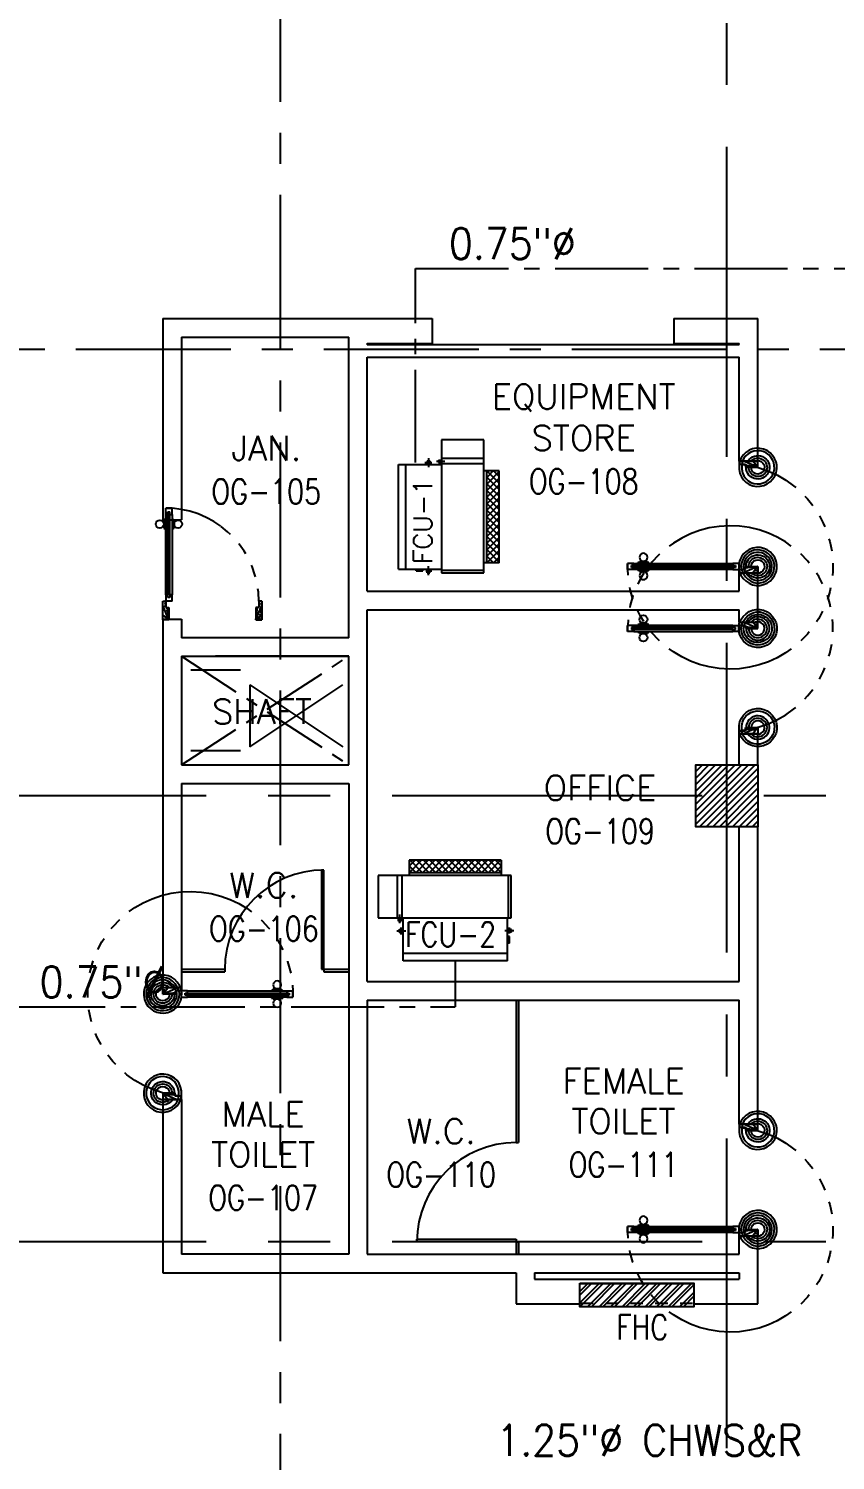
# Model space of a CAD drawing. Extents: x 417866242 to 417866469, y 43498047 to 43498124.
# Drawn here: x 417866434.73 to 417866441.24, y 43498062.63 to 43498074.18 of the extents above; entities that cross this region are included whole.
import ezdxf
from ezdxf.enums import TextEntityAlignment as Align

# ---------------------------------------------------------------- set-up
doc = ezdxf.new("R2010")
doc.units = 0
doc.header["$MEASUREMENT"] = 0
for name, pattern in [('CENTER', [2, 1.25, -0.25, 0.25, -0.25]), ('CENTER2', [1.125, 0.75, -0.125, 0.125, -0.125]), ('CENTERX2', [4, 2.5, -0.5, 0.5, -0.5]), ('HIDDEN', [0.375, 0.25, -0.125])]:
    doc.linetypes.add(name, pattern=pattern)
doc.layers.get('0').update_dxf_attribs({"linetype": 'CONTINUOUS'})
for name, color, linetype in [('AC-CH', 6, 'CENTER2'), ('AC-CHT', 2, 'CONTINUOUS'), ('AX', 11, 'CONTINUOUS'), ('AXES', 11, 'CENTERX2'), ('AXES1', 11, 'CENTER'), ('COL', 3, 'CONTINUOUS'), ('DOOR', 11, 'CONTINUOUS'), ('FCU', 6, 'CONTINUOUS'), ('FHC', 11, 'CONTINUOUS'), ('HAT', 11, 'CONTINUOUS'), ('M-TEXT', 2, 'CONTINUOUS'), ('PART', 11, 'CONTINUOUS'), ('RM-NAME', 11, 'CONTINUOUS'), ('RM-NO', 11, 'CONTINUOUS'), ('SHAFT', 11, 'CONTINUOUS'), ('WALL', 11, 'CONTINUOUS')]:
    doc.layers.add(name, color=color, linetype=linetype)
doc.styles.add('KHRS2', font='ROMANS.shx', dxfattribs={"height": 200})
doc.styles.add('ROMANS', font='ROMANS.shx', dxfattribs={"width": 0.6})

# ---------------------------------------------------------------- blocks, each defined once
blk = doc.blocks.new('DOOR90')
at = {"layer": 'DOOR', "color": 7, "linetype": 'ByBlock'}
for p, q in [((-150, 0), (0, 0)), ((-150, 0), (-150, -25)), ((0, -50), (-114, 0)), ((0, -50), (-40, 0)), ((0, -50), (0, 0)), ((-1000, -25), (-1050, -25)), ((-1050, -75), (-1050, -25)), ((-1050, -25), (-1050, -75)), ((-1000, -75), (-1050, -75)), ((-1000, -42), (-1020, -42)), ((-1020, -42), (-1020, -58)), ((-1000, -58), (-1020, -58)), ((-1000, -25), (-1000, -42)), ((-1000, -58), (-1000, -75)), ((-878, -18), (-968, -18)), ((-968, -25), (-968, -18)), ((-968, -75), (-968, -82)), ((-878, -82), (-968, -82)), ((-955, -9), (-890, -9)), ((-955, -18), (-955, -9)), ((-955, -18), (-890, -18)), ((-955, -82), (-890, -82)), ((-955, -82), (-955, -91)), ((-955, -91), (-890, -91)), ((-890, -18), (-890, -9)), ((-890, -82), (-890, -91)), ((-878, -25), (-878, -18)), ((-878, -75), (-878, -82)), ((-200, -25), (-150, -25)), ((-200, -42), (-200, -25)), ((-180, -42), (-200, -42)), ((-200, -58), (-180, -58)), ((-200, -75), (-200, -58)), ((-150, -75), (-200, -75)), ((-180, -58), (-180, -42)), ((-150, -25), (-100, -25)), ((-150, -75), (-150, -25)), ((-100, -25), (-100, -50)), ((0, -50), (-100, -37)), ((-100, -50), (0, -50)), ((-150, -875), (-100, -875)), ((-150, -900), (-150, -875)), ((-150, -900), (0, -900)), ((0, -900), (-150, -900)), ((0, -850), (-114, -900)), ((-100, -875), (-100, -850)), ((0, -850), (-100, -863)), ((-100, -850), (0, -850)), ((0, -850), (-40, -900)), ((0, -850), (0, -900))]:
    blk.add_line(p, q, dxfattribs=at)
at = {"layer": 'DOOR', "linetype": 'ByBlock'}
for p, q in [((-200, -25), (-1000, -25)), ((-200, -42), (-1000, -42)), ((-200, -58), (-1000, -58)), ((-1000, -75), (-200, -75))]:
    blk.add_line(p, q, dxfattribs=at)
at = {"layer": 'DOOR', "color": 7, "linetype": 'ByBlock'}
for centre in [(-923, 24), (-923, -124)]:
    blk.add_circle(centre, 32.4, dxfattribs=at)
for centre, radius, start, end in [((0, -50), 154, 161.1053, 166.2858), ((0, -50), 94.4, 148.0182, 180), ((0, -50), 134, 158.1598, 169.28), ((0, -50), 114, 154.0838, 167.3774), ((0, -50), 74.4, 137.7764, 180), ((0, -50), 54.4, 113.2074, 180), ((0, -50), 34.4, 90, 180), ((0, -50), 14.4, 90, 180), ((0, -850), 154, 193.7142, 198.8947), ((0, -850), 134, 190.72, 201.8402), ((0, -850), 94.4, 180, 211.9818), ((0, -850), 74.4, 180, 222.2236), ((0, -850), 54.4, 180, 246.7926), ((0, -850), 34.4, 180, 270), ((0, -850), 14.4, 180, 270)]:
    blk.add_arc(centre, radius, start, end, dxfattribs=at)
at = {"layer": 'DOOR', "linetype": 'HIDDEN', "ltscale": 0.5}
blk.add_arc((-222, -50), 828, 178.2701, 275.003, dxfattribs=at)
blk = doc.blocks.new('*X77')
at = {"color": 0}
for p, q in [((235129, 132669), (235610, 133150)), ((235129, 132722), (235556, 133150)), ((235129, 132775), (235503, 133150)), ((235129, 132828), (235450, 133150)), ((235129, 132881), (235397, 133150)), ((235129, 132934), (235344, 133150)), ((235129, 132987), (235291, 133150)), ((235129, 133040), (235238, 133150)), ((235129, 133093), (235185, 133150)), ((235163, 132650), (235629, 133116)), ((235216, 132650), (235629, 133063)), ((235269, 132650), (235629, 133010)), ((235322, 132650), (235629, 132957)), ((235375, 132650), (235629, 132904)), ((235428, 132650), (235629, 132851)), ((235481, 132650), (235629, 132798)), ((235534, 132650), (235629, 132745)), ((235587, 132650), (235629, 132691))]:
    blk.add_line(p, q, dxfattribs=at)
blk = doc.blocks.new('COL50')
at = {"layer": 'COL'}
blk.add_lwpolyline([(-250, 250), (-250, -250), (250, -250), (250, 250)], close=True, dxfattribs=at)
blk = doc.blocks.new('DOOR80')
at = {"layer": 'DOOR', "color": 7, "linetype": 'ByBlock'}
for p, q in [((-150, 800), (0, 800)), ((-150, 800), (-150, 775)), ((0, 800), (-150, 800)), ((-150, 775), (-100, 775)), ((0, 750), (-114, 800)), ((-100, 775), (-100, 750)), ((0, 750), (-100, 763)), ((-100, 750), (0, 750)), ((0, 750), (-40, 800)), ((0, 750), (0, 800)), ((-850, 75), (-900, 75)), ((-900, 75), (-900, 25)), ((-900, 25), (-900, 75)), ((-850, 25), (-900, 25)), ((-850, 58), (-870, 58)), ((-870, 42), (-870, 58)), ((-850, 42), (-870, 42)), ((-850, 58), (-850, 75)), ((-850, 25), (-850, 42)), ((-727, 82), (-817, 82)), ((-817, 75), (-817, 82)), ((-817, 25), (-817, 18)), ((-727, 18), (-817, 18)), ((-805, 91), (-740, 91)), ((-805, 82), (-805, 91)), ((-805, 82), (-740, 82)), ((-805, 18), (-740, 18)), ((-805, 18), (-805, 9)), ((-805, 9), (-740, 9)), ((-740, 82), (-740, 91)), ((-740, 18), (-740, 9)), ((-727, 75), (-727, 82)), ((-727, 25), (-727, 18)), ((-150, 75), (-200, 75)), ((-200, 75), (-200, 58)), ((-200, 58), (-180, 58)), ((-180, 42), (-200, 42)), ((-200, 42), (-200, 25)), ((-200, 25), (-150, 25)), ((-180, 58), (-180, 42)), ((-150, 75), (-150, 25)), ((-150, 25), (-100, 25)), ((-150, 0), (-150, 25)), ((0, 0), (-150, 0)), ((0, 50), (-114, 0)), ((-100, 25), (-100, 50)), ((0, 50), (-100, 37)), ((-100, 50), (0, 50)), ((0, 50), (-40, 0)), ((0, 50), (0, 0))]:
    blk.add_line(p, q, dxfattribs=at)
at = {"layer": 'DOOR', "linetype": 'ByBlock'}
for p, q in [((-850, 75), (-200, 75)), ((-200, 58), (-850, 58)), ((-200, 42), (-850, 42)), ((-200, 25), (-850, 25))]:
    blk.add_line(p, q, dxfattribs=at)
at = {"layer": 'DOOR', "color": 7, "linetype": 'ByBlock'}
for centre in [(-772, 124), (-772, -24)]:
    blk.add_circle(centre, 32.4, dxfattribs=at)
at = {"layer": 'DOOR', "linetype": 'HIDDEN', "ltscale": 0.5}
blk.add_arc((-149, 23), 752, 90.0695, 176.0204, dxfattribs=at)
at = {"layer": 'DOOR', "color": 7, "linetype": 'ByBlock'}
for centre, radius, start, end in [((0, 750), 154, 161.1053, 166.2858), ((0, 750), 134, 158.1598, 169.28), ((0, 750), 94.4, 148.0182, 180), ((0, 750), 74.4, 137.7764, 180), ((0, 750), 54.4, 113.2074, 180), ((0, 750), 34.4, 90, 180), ((0, 750), 14.4, 90, 180), ((0, 50), 154, 193.7142, 198.8947), ((0, 50), 134, 190.72, 201.8402), ((0, 50), 114, 192.6226, 205.9162), ((0, 50), 94.4, 180, 211.9818), ((0, 50), 74.4, 180, 222.2236), ((0, 50), 54.4, 180, 246.7926), ((0, 50), 34.4, 180, 270), ((0, 50), 14.4, 180, 270)]:
    blk.add_arc(centre, radius, start, end, dxfattribs=at)
blk = doc.blocks.new('*X29')
at = {"color": 0}
for p, q in [((16890, -2467), (16943, -2414)), ((16890, -2520), (16990, -2420)), ((16990, -2512), (16892, -2414)), ((16990, -2459), (16945, -2414)), ((16990, -2565), (16890, -2465)), ((16890, -2573), (16990, -2473)), ((16990, -2619), (16890, -2519)), ((16890, -2626), (16990, -2526)), ((16990, -2672), (16890, -2572)), ((16890, -2679), (16990, -2579)), ((16990, -2725), (16890, -2625)), ((16890, -2732), (16990, -2632)), ((16990, -2778), (16890, -2678)), ((16890, -2785), (16990, -2685)), ((16990, -2831), (16890, -2731)), ((16890, -2838), (16990, -2738)), ((16990, -2884), (16890, -2784)), ((16890, -2891), (16990, -2791)), ((16990, -2937), (16890, -2837)), ((16890, -2944), (16990, -2844)), ((16990, -2990), (16890, -2890)), ((16890, -2997), (16990, -2897)), ((16990, -3043), (16890, -2943)), ((16890, -3050), (16990, -2950)), ((16990, -3096), (16890, -2996)), ((16890, -3103), (16990, -3003)), ((16990, -3149), (16890, -3049)), ((16944, -3155), (16890, -3102)), ((16892, -3155), (16990, -3056)), ((16945, -3155), (16990, -3109))]:
    blk.add_line(p, q, dxfattribs=at)
blk = doc.blocks.new('WHE06')
at = {"color": 3}
for p, q in [((689, 622), (346, 622)), ((346, 622), (346, 469)), ((689, 469), (689, 622)), ((242, 472), (242, 399)), ((60, -422), (60, 422)), ((212, 437), (269, 437)), ((232, 452), (232, 422)), ((232, 452), (252, 452)), ((252, 452), (252, 422)), ((305, 448), (373, 448)), ((321, 458), (321, 438)), ((321, 458), (346, 458)), ((321, 438), (346, 438)), ((346, 430), (689, 430)), ((811, 371), (689, 371)), ((711, -371), (711, 371)), ((811, -371), (811, 371)), ((142, -437), (142, -422)), ((142, -437), (197, -437)), ((197, -437), (197, -422)), ((221, -437), (269, -437)), ((232, -452), (232, -422)), ((232, -452), (252, -452)), ((242, -472), (242, -399)), ((252, -452), (252, -422)), ((346, -430), (689, -430)), ((811, -371), (689, -371))]:
    blk.add_line(p, q, dxfattribs=at)
at = {"color": 6}
for p, q in [((346, 469), (346, -451)), ((689, 469), (346, 469)), ((689, -451), (689, 469)), ((0, -422), (0, 422)), ((0, 422), (346, 422)), ((0, -422), (346, -422)), ((346, -451), (689, -451))]:
    blk.add_line(p, q, dxfattribs=at)
at = {"color": 11}
blk.add_blockref('*X29', (-16179, 2784), dxfattribs=at)
blk = doc.blocks.new('RM1')
at = {"layer": 'RM-NAME', "style": 'ROMANS'}
for tag, p in [('ROOMNAME1', (0, 324)), ('ROOMNAME2', (0, 0))]:
    blk.add_attdef(tag, text='', height=200, dxfattribs=at).set_placement(p, align=Align.MIDDLE)

msp = doc.modelspace()

# ---------------------------------------------------------------- hatches: boundary and pattern name
at = {"layer": 'FHC', "linetype": 'ByBlock', "ltscale": 0.3}
h = msp.add_hatch(dxfattribs=at)
h.set_pattern_fill('ANSI32', color=11, scale=0.175, style=0)
h.set_pattern_definition([(45, (417866206.979834, 43498032.81511), (-0.046403883, 0.046403883), []), (45, (417866207.01077, 43498032.81511), (-0.046403883, 0.046403883), [])])
h.paths.add_polyline_path([(417866440.096, 43498063.866), (417866440.096, 43498064.056), (417866439.176, 43498064.056), (417866439.176, 43498063.866)])
h.paths.add_polyline_path([(417866438.963, 43498063.445), (417866438.963, 43498063.866), (417866439.226, 43498063.866), (417866439.226, 43498063.445)], flags=9)

# ---------------------------------------------------------------- linework, layer by layer
at = {"layer": 'AC-CH'}
for p, q in [((417866437.851, 43498072.244), (417866452.101, 43498072.244)), ((417866437.851, 43498070.677), (417866437.851, 43498072.244)), ((417866438.171, 43498066.657), (417866438.171, 43498066.286)), ((417866432.347, 43498066.286), (417866438.171, 43498066.286))]:
    msp.add_line(p, q, dxfattribs=at)
at = {"layer": 'AX', "color": 3}
for p, q in [((417866436.437, 43498069.002), (417866436.037, 43498069.002)), ((417866436.514, 43498068.885), (417866436.514, 43498068.385)), ((417866436.437, 43498068.352), (417866436.037, 43498068.352))]:
    msp.add_line(p, q, dxfattribs=at)
at = {"layer": 'AX', "color": 2}
for p, q in [((417866436.514, 43498068.385), (417866437.264, 43498068.885)), ((417866436.514, 43498068.885), (417866437.264, 43498068.385))]:
    msp.add_line(p, q, dxfattribs=at)
at = {"layer": 'AXES'}
for p, q in [((417866440.361, 43498046.724), (417866440.361, 43498123.537)), ((417866468.161, 43498067.989), (417866400.121, 43498067.989)), ((417866468.161, 43498064.389), (417866400.121, 43498064.389))]:
    msp.add_line(p, q, dxfattribs=at)
at = {"layer": 'AXES1'}
for p, q in [((417866436.761, 43498053.589), (417866436.761, 43498112.409)), ((417866458.361, 43498071.589), (417866400.121, 43498071.589))]:
    msp.add_line(p, q, dxfattribs=at)
at = {"layer": 'FHC', "linetype": 'ByBlock', "ltscale": 0.3}
msp.add_lwpolyline([(417866439.176, 43498064.056), (417866440.096, 43498064.056), (417866440.096, 43498063.866), (417866439.176, 43498063.866)], close=True, dxfattribs=at)
at = {"layer": 'PART', "linetype": 'ByBlock'}
for p, q in [((417866437.111, 43498067.389), (417866437.091, 43498067.389)), ((417866437.091, 43498067.389), (417866437.091, 43498066.589)), ((417866437.111, 43498066.589), (417866437.111, 43498067.389)), ((417866435.961, 43498066.589), (417866436.311, 43498066.589)), ((417866435.961, 43498066.569), (417866436.311, 43498066.569)), ((417866436.311, 43498066.589), (417866436.311, 43498066.569)), ((417866437.091, 43498066.589), (417866437.111, 43498066.589)), ((417866437.111, 43498066.589), (417866437.111, 43498066.569)), ((417866437.111, 43498066.589), (417866437.311, 43498066.589)), ((417866437.111, 43498066.569), (417866437.311, 43498066.569)), ((417866438.661, 43498066.339), (417866438.661, 43498065.19)), ((417866438.681, 43498066.339), (417866438.681, 43498065.19)), ((417866438.661, 43498065.19), (417866438.681, 43498065.19)), ((417866437.861, 43498064.39), (417866437.861, 43498064.41)), ((417866437.861, 43498064.41), (417866438.661, 43498064.41)), ((417866438.661, 43498064.39), (417866437.861, 43498064.39)), ((417866438.661, 43498064.41), (417866438.661, 43498064.39)), ((417866438.661, 43498064.39), (417866438.681, 43498064.39)), ((417866438.661, 43498064.39), (417866438.661, 43498064.289)), ((417866438.681, 43498064.39), (417866438.681, 43498064.289))]:
    msp.add_line(p, q, dxfattribs=at)
for centre in [(417866437.111, 43498066.589), (417866438.661, 43498064.39)]:
    msp.add_arc(centre, 0.8, 90, 180, dxfattribs=at)
at = {"layer": 'WALL'}
for p, q in [((417866435.811, 43498071.839), (417866437.985, 43498071.839)), ((417866435.811, 43498071.839), (417866435.811, 43498070.214)), ((417866437.985, 43498071.839), (417866437.985, 43498071.639)), ((417866439.935, 43498071.839), (417866439.935, 43498071.639)), ((417866439.935, 43498071.839), (417866440.611, 43498071.839)), ((417866440.611, 43498070.689), (417866440.611, 43498071.839)), ((417866435.961, 43498071.689), (417866437.311, 43498071.689)), ((417866435.961, 43498071.689), (417866435.961, 43498070.214)), ((417866437.311, 43498069.264), (417866437.311, 43498071.689)), ((417866437.461, 43498071.639), (417866437.985, 43498071.639)), ((417866437.461, 43498071.629), (417866437.461, 43498071.639)), ((417866439.935, 43498071.639), (417866440.461, 43498071.639)), ((417866440.461, 43498071.629), (417866440.461, 43498071.639)), ((417866437.461, 43498071.629), (417866440.461, 43498071.629)), ((417866437.461, 43498069.639), (417866437.461, 43498071.529)), ((417866437.461, 43498071.529), (417866440.461, 43498071.529)), ((417866440.461, 43498070.689), (417866440.461, 43498071.529)), ((417866440.461, 43498070.689), (417866440.611, 43498070.689)), ((417866435.811, 43498070.214), (417866435.961, 43498070.214)), ((417866440.461, 43498069.639), (417866440.461, 43498069.789)), ((417866440.461, 43498069.789), (417866440.611, 43498069.789)), ((417866440.611, 43498069.389), (417866440.611, 43498069.789)), ((417866437.461, 43498069.639), (417866440.461, 43498069.639)), ((417866437.461, 43498066.489), (417866437.461, 43498069.489)), ((417866437.461, 43498069.489), (417866440.461, 43498069.489)), ((417866440.461, 43498069.389), (417866440.461, 43498069.489)), ((417866435.811, 43498069.414), (417866435.961, 43498069.414)), ((417866435.811, 43498069.414), (417866435.811, 43498066.439)), ((417866435.961, 43498069.414), (417866435.961, 43498069.264)), ((417866440.461, 43498069.389), (417866440.611, 43498069.389)), ((417866437.311, 43498069.264), (417866435.961, 43498069.264)), ((417866435.961, 43498069.114), (417866437.311, 43498069.114)), ((417866435.961, 43498069.114), (417866435.961, 43498068.239)), ((417866437.311, 43498069.114), (417866436.236, 43498069.114)), ((417866437.311, 43498068.239), (417866437.311, 43498069.114)), ((417866440.461, 43498068.239), (417866440.461, 43498068.489)), ((417866440.461, 43498068.489), (417866440.611, 43498068.489)), ((417866440.611, 43498068.239), (417866440.611, 43498068.489)), ((417866435.961, 43498068.239), (417866437.311, 43498068.239)), ((417866435.961, 43498068.089), (417866437.311, 43498068.089)), ((417866435.961, 43498068.089), (417866435.961, 43498066.439)), ((417866437.311, 43498068.089), (417866437.311, 43498064.289)), ((417866440.461, 43498066.489), (417866440.461, 43498067.739)), ((417866440.611, 43498065.339), (417866440.611, 43498067.739)), ((417866435.961, 43498066.439), (417866435.811, 43498066.439)), ((417866437.461, 43498066.489), (417866440.461, 43498066.489)), ((417866437.461, 43498066.339), (417866437.461, 43498064.289)), ((417866437.461, 43498066.339), (417866440.461, 43498066.339)), ((417866440.461, 43498065.339), (417866440.461, 43498066.339)), ((417866435.961, 43498065.539), (417866435.811, 43498065.539)), ((417866435.811, 43498065.539), (417866435.811, 43498064.139)), ((417866435.961, 43498065.539), (417866435.961, 43498064.289)), ((417866440.461, 43498065.339), (417866440.611, 43498065.339)), ((417866440.461, 43498064.289), (417866440.461, 43498064.439)), ((417866440.461, 43498064.439), (417866440.611, 43498064.439)), ((417866440.611, 43498063.889), (417866440.611, 43498064.439)), ((417866437.311, 43498064.289), (417866435.961, 43498064.289)), ((417866437.461, 43498064.289), (417866440.461, 43498064.289)), ((417866435.811, 43498064.139), (417866438.661, 43498064.139)), ((417866438.661, 43498064.139), (417866438.661, 43498063.889)), ((417866438.811, 43498064.139), (417866438.811, 43498064.089)), ((417866438.811, 43498064.139), (417866440.461, 43498064.139)), ((417866440.461, 43498064.139), (417866440.461, 43498064.089)), ((417866438.811, 43498064.089), (417866440.461, 43498064.089)), ((417866439.176, 43498063.889), (417866439.176, 43498064.054)), ((417866439.176, 43498064.054), (417866440.096, 43498064.054)), ((417866440.096, 43498064.054), (417866440.096, 43498063.889)), ((417866438.661, 43498063.889), (417866439.176, 43498063.889)), ((417866440.096, 43498063.889), (417866440.611, 43498063.889))]:
    msp.add_line(p, q, dxfattribs=at)
at = {"layer": 'WALL', "color": 97, "linetype": 'CENTER2', "ltscale": 0.7}
for p, q in [((417866435.961, 43498068.239), (417866437.311, 43498069.114)), ((417866435.961, 43498069.114), (417866437.311, 43498068.239))]:
    msp.add_line(p, q, dxfattribs=at)
at = {"layer": 'WALL', "color": 250, "linetype": 'HIDDEN', "ltscale": 0.25}
msp.add_line((417866439.184, 43498063.895), (417866440.09, 43498063.895), dxfattribs=at)
at = {"layer": 'WALL', "linetype": 'ByBlock', "ltscale": 0.3}
msp.add_lwpolyline([(417866440.111, 43498068.239), (417866440.611, 43498068.239), (417866440.611, 43498067.739), (417866440.111, 43498067.739)], close=True, dxfattribs=at)

# ---------------------------------------------------------------- block references
at = {"layer": 'COL', "xscale": -0.0009999871253967285, "yscale": 0.001000002026557922, "zscale": 0.001}
msp.add_blockref('COL50', (417866440.361, 43498067.989), dxfattribs=at)
at = {"layer": 'DOOR', "color": 0, "linetype": 'ByBlock', "yscale": 0.001000002026557922, "zscale": 0.001}
for name, p, xscale, rotation in [('DOOR90', (417866440.611, 43498069.789), -0.0009999871253967285, 180), ('DOOR80', (417866435.811, 43498069.409), 0.001000002026557922, 270), ('DOOR90', (417866440.611, 43498064.439), -0.0009999871253967285, 180)]:
    msp.add_blockref(name, p, dxfattribs=dict(at, xscale=xscale, rotation=rotation))
for p, xscale in [((417866440.611, 43498069.389), 0.0009999871253967285), ((417866435.811, 43498066.439), -0.0009999871253967285)]:
    msp.add_blockref('DOOR90', p, dxfattribs=dict(at, xscale=xscale))
at = {"layer": 'FCU', "linetype": 'ByBlock', "xscale": 0.0009999871253967285, "yscale": 0.001000002026557922, "zscale": 0.001}
msp.add_blockref('WHE06', (417866437.713, 43498070.24), dxfattribs=at)
at = {"layer": 'FCU', "linetype": 'ByBlock', "xscale": 0.001000002026557922, "yscale": 0.001000002026557922, "zscale": 0.001, "rotation": 90}
msp.add_blockref('WHE06', (417866438.171, 43498066.657), dxfattribs=at)
at = {"layer": 'HAT', "xscale": 0.0009999871253967285, "yscale": 0.001000002026557922, "zscale": 0.001}
msp.add_blockref('*X77', (417866204.982, 43497935.089), dxfattribs=at)
at = {"layer": 'RM-NAME'}
ref = msp.add_blockref('RM1', (417866439.207, 43498070.876), dxfattribs=dict(at, xscale=0.0009999871253967285, yscale=0.001000002026557922, zscale=0.001))
ref.add_attrib('ROOMNO', 'OG-108', dxfattribs={"layer": 'RM-NO', "height": 0.2, "style": 'ROMANS', "width": 0.8}).set_placement((417866439.207, 43498070.526), align=Align.MIDDLE)
ref.add_attrib('ROOMNAME2', 'STORE', dxfattribs={"height": 0.2, "style": 'ROMANS'}).set_placement((417866439.207, 43498070.876), align=Align.MIDDLE)
ref.add_attrib('ROOMNAME1', 'EQUIPMENT', dxfattribs={"height": 0.2, "style": 'ROMANS'}).set_placement((417866439.207, 43498071.2), align=Align.MIDDLE)
ref = msp.add_blockref('RM1', (417866436.646, 43498070.794), dxfattribs=dict(at, xscale=0.0009999871253967285, yscale=0.001000002026557922, zscale=0.001))
ref.add_attrib('ROOMNO', 'OG-105', dxfattribs={"layer": 'RM-NO', "height": 0.2, "style": 'ROMANS', "width": 0.8}).set_placement((417866436.646, 43498070.444), align=Align.MIDDLE)
ref.add_attrib('ROOMNAME2', 'JAN.', dxfattribs={"height": 0.2, "style": 'ROMANS'}).set_placement((417866436.646, 43498070.794), align=Align.MIDDLE)
ref = msp.add_blockref('RM1', (417866439.339, 43498068.053), dxfattribs=dict(at, xscale=0.0009999871253967285, yscale=0.001000002026557922, zscale=0.001))
ref.add_attrib('ROOMNO', 'OG-109', dxfattribs={"layer": 'RM-NO', "height": 0.2, "style": 'ROMANS', "width": 0.8}).set_placement((417866439.339, 43498067.703), align=Align.MIDDLE)
ref.add_attrib('ROOMNAME2', 'OFFICE', dxfattribs={"height": 0.2, "style": 'ROMANS'}).set_placement((417866439.339, 43498068.053), align=Align.MIDDLE)
ref = msp.add_blockref('RM1', (417866436.627, 43498067.266), dxfattribs=dict(at, xscale=0.0009999871253967285, yscale=0.001000002026557922, zscale=0.001))
ref.add_attrib('ROOMNO', 'OG-106', dxfattribs={"layer": 'RM-NO', "height": 0.2, "style": 'ROMANS', "width": 0.8}).set_placement((417866436.627, 43498066.916), align=Align.MIDDLE)
ref.add_attrib('ROOMNAME2', 'W.C.', dxfattribs={"height": 0.2, "style": 'ROMANS'}).set_placement((417866436.627, 43498067.266), align=Align.MIDDLE)
ref = msp.add_blockref('RM1', (417866439.528, 43498065.363), dxfattribs=dict(at, xscale=0.0009999871253967285, yscale=0.001000002026557922, zscale=0.001))
ref.add_attrib('ROOMNO', 'OG-111', dxfattribs={"layer": 'RM-NO', "height": 0.2, "style": 'ROMANS', "width": 0.8}).set_placement((417866439.528, 43498065.013), align=Align.MIDDLE)
ref.add_attrib('ROOMNAME2', 'TOILET', dxfattribs={"height": 0.2, "style": 'ROMANS'}).set_placement((417866439.528, 43498065.363), align=Align.MIDDLE)
ref.add_attrib('ROOMNAME1', 'FEMALE', dxfattribs={"height": 0.2, "style": 'ROMANS'}).set_placement((417866439.528, 43498065.687), align=Align.MIDDLE)
ref = msp.add_blockref('RM1', (417866436.621, 43498065.095), dxfattribs=dict(at, xscale=0.0009999871253967285, yscale=0.001000002026557922, zscale=0.001))
ref.add_attrib('ROOMNO', 'OG-107', dxfattribs={"layer": 'RM-NO', "height": 0.2, "style": 'ROMANS', "width": 0.8}).set_placement((417866436.621, 43498064.745), align=Align.MIDDLE)
ref.add_attrib('ROOMNAME2', 'TOILET', dxfattribs={"height": 0.2, "style": 'ROMANS'}).set_placement((417866436.621, 43498065.095), align=Align.MIDDLE)
ref.add_attrib('ROOMNAME1', 'MALE', dxfattribs={"height": 0.2, "style": 'ROMANS'}).set_placement((417866436.621, 43498065.419), align=Align.MIDDLE)
ref = msp.add_blockref('RM1', (417866438.057, 43498065.282), dxfattribs=dict(at, xscale=-0.0009999871253967285, yscale=0.001000002026557922, zscale=0.001))
ref.add_attrib('ROOMNO', 'OG-110', dxfattribs={"layer": 'RM-NO', "height": 0.2, "style": 'ROMANS', "width": 0.8}).set_placement((417866438.057, 43498064.932), align=Align.MIDDLE)
ref.add_attrib('ROOMNAME2', 'W.C.', dxfattribs={"height": 0.2, "style": 'ROMANS'}).set_placement((417866438.057, 43498065.282), align=Align.MIDDLE)

# ---------------------------------------------------------------- texts
at = {"layer": 'AC-CHT', "style": 'KHRS2', "width": 0.9}
for s, p in [('0.75"%%C', (417866438.631, 43498072.444)), ('0.75"%%C', (417866435.329, 43498066.486)), ('1.25"%%C CHWS&R', (417866439.736, 43498062.789))]:
    msp.add_text(s, height=0.25, dxfattribs=at).set_placement(p, align=Align.MIDDLE)
at = {"layer": 'M-TEXT', "style": 'ROMANS'}
msp.add_text('FCU-1', height=0.15, rotation=90, dxfattribs=at).set_placement((417866437.984, 43498069.86))
at = {"layer": 'M-TEXT', "style": 'ROMANS', "width": 0.8}
msp.add_text('FCU-2', height=0.2, dxfattribs=at).set_placement((417866437.767, 43498066.77))
at = {"layer": 'RM-NAME', "style": 'ROMANS'}
msp.add_text('SHAFT', height=0.2, dxfattribs=at).set_placement((417866436.612, 43498068.668), align=Align.MIDDLE)
at = {"layer": 'SHAFT', "style": 'ROMANS', "width": 0.8}
msp.add_text('FHC', height=0.2, dxfattribs=at).set_placement((417866439.47, 43498063.601))

doc.saveas('drawing.dxf')
